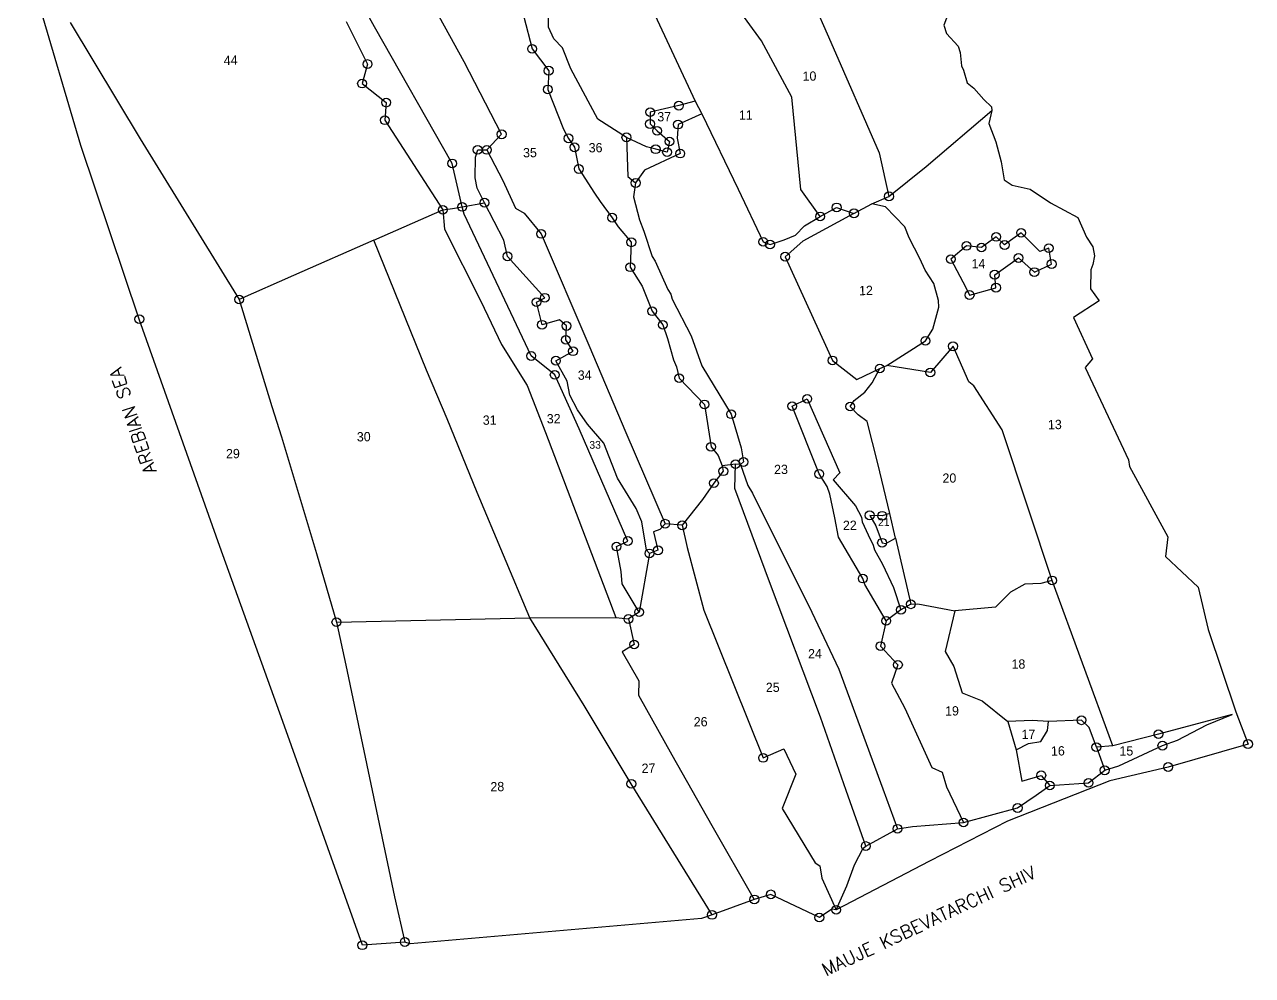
# Model space of a CAD drawing. Header units: metres. Extents: x 263176 to 264782, y 2151382 to 2153990.
# Drawn here: x 263562 to 264782, y 2151382 to 2152326 of the extents above; entities that cross this region are included whole.
import ezdxf

# ---------------------------------------------------------------- set-up
doc = ezdxf.new("R2010")
doc.units = ezdxf.units.M
for name, color, linetype in [('POLY_PARCEL', 6, 'Continuous'), ('SYM_STONE', 1, 'Continuous'), ('TEXT_MAPOUT', 7, 'Continuous'), ('TEXT_PARCEL', 7, 'Continuous'), ('V_BOUND_LINE', 7, 'Continuous')]:
    doc.layers.add(name, color=color, linetype=linetype)
doc.styles.get("Standard").update_dxf_attribs({"font": 'simplex.shx'})
doc.styles.add('TEXT_MAP', font='', dxfattribs={"height": 1.8})
doc.styles.get('TEXT_MAP').set_extended_font_data('Kruti Dev 050')

msp = doc.modelspace()

# ---------------------------------------------------------------- linework, layer by layer
at = {"layer": 'POLY_PARCEL'}
for p, q in [((264317.8, 2152411.5), (264362.9, 2152308.2)), ((263909.6, 2152323.7), (263868.9, 2152397.1)), ((264294.1, 2152309.5), (264258.1, 2152359.7)), ((263998.9, 2152288.8), (263964.9, 2152350.5)), ((264058.1, 2152333.6), (264066.2, 2152301.7)), ((264082.6, 2152323.2), (264082.6, 2152333.5)), ((264185.9, 2152340.3), (264228.3, 2152249.8)), ((263607.3, 2152328), (263676.9, 2152212.4)), ((263881.5, 2152328.8), (263902.8, 2152286.6)), ((263986.8, 2152187.9), (263909.6, 2152323.7)), ((264087.8, 2152311.6), (264082.6, 2152323.2)), ((264096.4, 2152302.7), (264087.8, 2152311.6)), ((264324.4, 2152253.6), (264294.1, 2152309.5)), ((264362.9, 2152308.2), (264411.1, 2152198.4)), ((264066.2, 2152301.7), (264082.7, 2152280)), ((264104.8, 2152282), (264096.4, 2152302.7)), ((264096.4, 2152302.7), (264096.4, 2152302.7)), ((263902.8, 2152286.6), (263897.3, 2152267.2)), ((264036, 2152216.8), (263998.9, 2152288.8)), ((264131.6, 2152231.7), (264104.8, 2152282)), ((264082.7, 2152280), (264081.9, 2152261.4)), ((263897.3, 2152267.2), (263921.3, 2152248.3)), ((264081.9, 2152261.4), (264097.3, 2152221.9)), ((263921.3, 2152248.3), (263919.9, 2152230.8)), ((264212.1, 2152245.3), (264183.5, 2152238.8)), ((264228.3, 2152249.8), (264212.1, 2152245.3)), ((264212.1, 2152245.3), (264212.1, 2152245.3)), ((264212.1, 2152245.3), (264212.1, 2152245.3)), ((264212.1, 2152245.3), (264212.1, 2152245.3)), ((264228.3, 2152249.8), (264234.7, 2152237.2)), ((264333.3, 2152162), (264324.4, 2152253.6)), ((264183.5, 2152238.8), (264183.4, 2152227.1)), ((264183.5, 2152238.8), (264183.5, 2152238.8)), ((264234.7, 2152237.2), (264211.2, 2152226.5)), ((264234.7, 2152237.2), (264270.8, 2152162.5)), ((264234.7, 2152237.2), (264234.7, 2152237.2)), ((264457.7, 2152184.7), (264523, 2152240.4)), ((263919.9, 2152230.8), (263977.6, 2152141.8)), ((264097.3, 2152221.9), (264102.4, 2152212.8)), ((264159.9, 2152213.8), (264131.6, 2152231.7)), ((264131.6, 2152231.7), (264131.6, 2152231.7)), ((264183.4, 2152227.1), (264190.4, 2152220.3)), ((264190.4, 2152220.3), (264202.8, 2152209.7)), ((264211.2, 2152226.5), (264210.2, 2152212.9)), ((263676.9, 2152212.4), (263775.2, 2152052.8)), ((264021.2, 2152201.3), (264036, 2152216.8)), ((264102.4, 2152212.8), (264108.4, 2152203.9)), ((264159.9, 2152213.8), (264159.9, 2152213.8)), ((264159.9, 2152213.8), (264159.9, 2152213.8)), ((264159.9, 2152213.8), (264161.5, 2152174.8)), ((264179.8, 2152204.3), (264159.9, 2152213.8)), ((264202.8, 2152209.7), (264200.3, 2152199.1)), ((264210.2, 2152212.9), (264213.4, 2152197.7)), ((264010, 2152194.2), (264012.2, 2152201.4)), ((264012.2, 2152201.4), (264021.2, 2152201.3)), ((264021.2, 2152201.3), (264037, 2152171.1)), ((264108.4, 2152203.9), (264112.6, 2152182.4)), ((264213.4, 2152197.7), (264177.9, 2152181.2)), ((264189, 2152202), (264179.8, 2152204.3)), ((264200.3, 2152199.1), (264189, 2152202)), ((264213.4, 2152197.7), (264213.4, 2152197.7)), ((264213.4, 2152197.7), (264213.4, 2152197.7)), ((264411.1, 2152198.4), (264411.1, 2152198.4)), ((264411.1, 2152198.4), (264411.1, 2152198.4)), ((264411.1, 2152198.4), (264420.8, 2152155.2)), ((263996.7, 2152144.7), (263986.8, 2152187.9)), ((264009.6, 2152173.7), (264010, 2152194.2)), ((264420.8, 2152155.2), (264457.7, 2152184.7)), ((264011.6, 2152163.2), (264009.6, 2152173.7)), ((264112.6, 2152182.4), (264128.1, 2152158.5)), ((264161.5, 2152174.8), (264169.1, 2152168.5)), ((264177.9, 2152181.2), (264169.1, 2152168.5)), ((264018.9, 2152148.9), (264011.6, 2152163.2)), ((264037, 2152171.1), (264049.9, 2152143.6)), ((264169.1, 2152168.5), (264167.1, 2152154.7)), ((264270.8, 2152162.5), (264295.9, 2152110)), ((264352.4, 2152135.3), (264333.3, 2152162)), ((263996.7, 2152144.7), (264018.9, 2152148.9)), ((264018.9, 2152148.9), (264018.9, 2152148.9)), ((264038, 2152111.8), (264018.9, 2152148.9)), ((264018.9, 2152148.9), (264018.9, 2152148.9)), ((264128.1, 2152158.5), (264133.7, 2152150.1)), ((264133.7, 2152150.1), (264145.8, 2152134)), ((264167.1, 2152154.7), (264172.8, 2152132)), ((264386, 2152138.3), (264403.6, 2152147.9)), ((264403.6, 2152147.9), (264420.8, 2152155.2)), ((264417.4, 2152144.9), (264403.6, 2152147.9)), ((264420.8, 2152155.2), (264420.8, 2152155.2)), ((263909.1, 2152111.6), (263977.6, 2152141.8)), ((263977.6, 2152141.8), (263987.1, 2152143.2)), ((263977.6, 2152141.8), (263979.1, 2152122.6)), ((263987.1, 2152143.2), (263996.7, 2152144.7)), ((263998.6, 2152137.4), (263996.7, 2152144.7)), ((264065.4, 2151996.7), (263998.6, 2152137.4)), ((264049.9, 2152143.6), (264058.3, 2152138.4)), ((264058.3, 2152138.4), (264075.3, 2152117.9)), ((264381.4, 2152136), (264335.3, 2152110.8)), ((264336.7, 2152125.8), (264352.4, 2152135.3)), ((264352.4, 2152135.3), (264368.8, 2152144.2)), ((264368.8, 2152144.2), (264386, 2152138.3)), ((264386, 2152138.3), (264381.4, 2152136)), ((264436.4, 2152124.9), (264417.4, 2152144.9)), ((263979.1, 2152122.6), (264015.3, 2152051)), ((264145.8, 2152134), (264151.8, 2152124.8)), ((264151.8, 2152124.8), (264164.8, 2152109.6)), ((264172.8, 2152132), (264177.2, 2152120.6)), ((264327.9, 2152116.6), (264336.7, 2152125.8)), ((264440.7, 2152114), (264436.4, 2152124.9)), ((263909.1, 2152111.6), (263829.3, 2152076.7)), ((263961.2, 2151982.6), (263909.1, 2152111.6)), ((264041.8, 2152095.6), (264038, 2152111.8)), ((264075.3, 2152117.9), (264122.6, 2152007.4)), ((264177.2, 2152120.6), (264185.6, 2152095.5)), ((264302.6, 2152107.4), (264316.7, 2152111.9)), ((264316.7, 2152111.9), (264327.9, 2152116.6)), ((264335.3, 2152110.8), (264317.6, 2152095.3)), ((264451.4, 2152093.5), (264440.7, 2152114)), ((264527.3, 2152114.9), (264512.7, 2152104.4)), ((264535.7, 2152106.9), (264527.3, 2152114.9)), ((264552, 2152119), (264535.7, 2152106.9)), ((264570.5, 2152100.6), (264552, 2152119)), ((264164.8, 2152109.6), (264163.8, 2152084.8)), ((264295.9, 2152110), (264302.6, 2152107.4)), ((264497.8, 2152106), (264482.2, 2152092.8)), ((264512.7, 2152104.4), (264497.8, 2152106)), ((264579.5, 2152103.7), (264570.5, 2152100.6)), ((264582.4, 2152088), (264579.5, 2152103.7)), ((264078.8, 2152054.5), (264041.8, 2152095.6)), ((264185.6, 2152095.5), (264188.5, 2152091)), ((264188.5, 2152091), (264201, 2152062.7)), ((264317.6, 2152095.3), (264364.7, 2151992.3)), ((264456.7, 2152081.8), (264451.4, 2152093.5)), ((264482.2, 2152092.8), (264482.2, 2152092.8)), ((264482.2, 2152092.8), (264482.2, 2152092.8)), ((264482.2, 2152092.8), (264497.3, 2152064.7)), ((264525.8, 2152077.4), (264549.5, 2152094)), ((264549.5, 2152094), (264565.2, 2152080)), ((264565.2, 2152080), (264582.4, 2152088)), ((263829.3, 2152076.7), (263775.2, 2152052.8)), ((264163.8, 2152084.8), (264175.7, 2152065.9)), ((264465.2, 2152068.7), (264456.7, 2152081.8)), ((264527.1, 2152064.5), (264525.8, 2152077.4)), ((264175.7, 2152065.9), (264185.5, 2152041.1)), ((264201, 2152062.7), (264204.1, 2152058)), ((264469.9, 2152051.8), (264465.2, 2152068.7)), ((264497.3, 2152064.7), (264500.9, 2152057.2)), ((264500.9, 2152057.2), (264527.1, 2152064.5)), ((263775.2, 2152052.8), (263775.2, 2152052.8)), ((263775.2, 2152052.8), (263775.2, 2152052.8)), ((263775.2, 2152052.8), (263807.6, 2151946.6)), ((264015.3, 2152051), (264036, 2152008.2)), ((264070.6, 2152050.1), (264078.8, 2152054.5)), ((264076.1, 2152027.7), (264070.6, 2152050.1)), ((264204.1, 2152058), (264205.4, 2152053)), ((264205.4, 2152053), (264224.4, 2152016.8)), ((264470.2, 2152045.3), (264469.9, 2152051.8)), ((264185.5, 2152041.1), (264196.1, 2152027.6)), ((264464.2, 2152023.4), (264470.2, 2152045.3)), ((264093.6, 2152032.6), (264076.1, 2152027.7)), ((264100.4, 2152026.5), (264093.6, 2152032.6)), ((264099.8, 2152012.7), (264100.4, 2152026.5)), ((264196.1, 2152027.6), (264200.6, 2152014.2)), ((264200.6, 2152014.2), (264206.6, 2151992.8)), ((264224.4, 2152016.8), (264234.8, 2151987)), ((264457, 2152011.7), (264464.2, 2152023.4)), ((264036, 2152008.2), (264061.3, 2151967.5)), ((264089.9, 2151992), (264106.9, 2152001.4)), ((264106.9, 2152001.4), (264099.8, 2152012.7)), ((264122.6, 2152007.4), (264159.3, 2151920.7)), ((264418.6, 2151987.1), (264457, 2152011.7)), ((264484.4, 2152006.3), (264461.9, 2151980.3)), ((264500.2, 2151971.1), (264484.4, 2152006.3)), ((264088.7, 2151977.9), (264065.4, 2151996.7)), ((264101, 2151971.6), (264089.9, 2151992)), ((264206.6, 2151992.8), (264209.6, 2151986)), ((264364.7, 2151992.3), (264388.9, 2151973.2)), ((263981.9, 2151934.3), (263961.2, 2151982.6)), ((264102.3, 2151947.9), (264088.7, 2151977.9)), ((264209.6, 2151986), (264212.4, 2151974.7)), ((264234.8, 2151987), (264263.9, 2151938.8)), ((264388.9, 2151973.2), (264411.6, 2151984.2)), ((264404.2, 2151969.9), (264411.6, 2151984.2)), ((264411.6, 2151984.2), (264418.6, 2151987.1)), ((264461.9, 2151980.3), (264418.6, 2151987.1)), ((264061.3, 2151967.5), (264079.4, 2151920.6)), ((264103.7, 2151957.7), (264101, 2151971.6)), ((264212.4, 2151974.7), (264237.4, 2151948.6)), ((264396.9, 2151960.9), (264404.2, 2151969.9)), ((264505.2, 2151966.9), (264500.2, 2151971.1)), ((264533.3, 2151923.5), (264505.2, 2151966.9)), ((264111.4, 2151943.3), (264103.7, 2151957.7)), ((264324.6, 2151946.8), (264339.6, 2151954.1)), ((264339.6, 2151954.1), (264372, 2151880.6)), ((264382.2, 2151946.5), (264386.2, 2151952.6)), ((264386.2, 2151952.6), (264396.9, 2151960.9)), ((263807.6, 2151946.6), (263817.3, 2151916.4)), ((264113.1, 2151924.2), (264102.3, 2151947.9)), ((264121.3, 2151929), (264111.4, 2151943.3)), ((264237.4, 2151948.6), (264237.4, 2151948.6)), ((264237.4, 2151948.6), (264237.4, 2151948.6)), ((264237.4, 2151948.6), (264244, 2151906.4)), ((264351.5, 2151879.5), (264324.6, 2151946.8)), ((264390.1, 2151938.2), (264382.2, 2151946.5)), ((264011.7, 2151861.1), (263981.9, 2151934.3)), ((264137.6, 2151910), (264121.3, 2151929)), ((264263.9, 2151938.8), (264274.1, 2151905.5)), ((264399, 2151931.7), (264390.1, 2151938.2)), ((264409.7, 2151889.8), (264399, 2151931.7)), ((263817.3, 2151916.4), (263852.1, 2151800.4)), ((264079.4, 2151920.6), (264149.5, 2151737)), ((264161.3, 2151812.9), (264113.1, 2151924.2)), ((264159.3, 2151920.7), (264198.5, 2151830.1)), ((264559.2, 2151845.4), (264533.3, 2151923.5)), ((264151.1, 2151875.2), (264137.6, 2151910)), ((264244, 2151906.4), (264251.2, 2151897.7)), ((264274.1, 2151905.5), (264276.2, 2151891.4)), ((264251.2, 2151897.7), (264255.2, 2151887.5)), ((264276.2, 2151891.4), (264273.2, 2151888.9)), ((264256.2, 2151882.2), (264246.9, 2151870.4)), ((264268.3, 2151889.2), (264255.2, 2151887.5)), ((264255.2, 2151887.5), (264256.2, 2151882.2)), ((264267.6, 2151865.1), (264268.3, 2151889.2)), ((264273.2, 2151888.9), (264268.3, 2151889.2)), ((264273.2, 2151888.9), (264280.6, 2151868)), ((264359.5, 2151867.1), (264351.5, 2151879.5)), ((264372, 2151880.6), (264365.5, 2151873.6)), ((264421.6, 2151840.3), (264409.7, 2151889.8)), ((264169.7, 2151845.3), (264151.1, 2151875.2)), ((264246.9, 2151870.4), (264235.6, 2151854.1)), ((264280.6, 2151868), (264285.2, 2151860.6)), ((264362.1, 2151859.3), (264359.5, 2151867.1)), ((264365.5, 2151873.6), (264387.5, 2151847.9)), ((264063.9, 2151736.5), (264011.7, 2151861.1)), ((264302.2, 2151772.4), (264267.6, 2151865.1)), ((264285.2, 2151860.6), (264344, 2151742.2)), ((264366.9, 2151836.1), (264362.1, 2151859.3)), ((264175.1, 2151831.9), (264169.7, 2151845.3)), ((264235.6, 2151854.1), (264215.3, 2151828.5)), ((264387.5, 2151847.9), (264393.5, 2151836.5)), ((264582.9, 2151773.8), (264559.2, 2151845.4)), ((264179.9, 2151803.8), (264175.1, 2151831.9)), ((264198.5, 2151830.1), (264193.2, 2151824.5)), ((264215.3, 2151828.5), (264198.5, 2151830.1)), ((264198.5, 2151830.1), (264198.5, 2151830.1)), ((264370.8, 2151816.9), (264366.9, 2151836.1)), ((264393.5, 2151836.5), (264394.2, 2151831.9)), ((264394.2, 2151831.9), (264400, 2151819.1)), ((264414.1, 2151838), (264401.6, 2151838.4)), ((264401.6, 2151838.4), (264407.8, 2151827.9)), ((264421.6, 2151840.3), (264414.1, 2151838)), ((264427.2, 2151815.7), (264421.6, 2151840.3)), ((264193.2, 2151824.5), (264186.7, 2151822.2)), ((264186.7, 2151822.2), (264186.7, 2151822.2)), ((264186.7, 2151822.2), (264191.3, 2151803.7)), ((264215.3, 2151828.5), (264220.3, 2151806.4)), ((264400, 2151819.1), (264405, 2151808.9)), ((264407.8, 2151827.9), (264413.9, 2151811.2)), ((264150.1, 2151807.4), (264161.3, 2151812.9)), ((264154.7, 2151782.6), (264150.1, 2151807.4)), ((264220.3, 2151806.4), (264236.8, 2151744.3)), ((264394.7, 2151775.6), (264370.8, 2151816.9)), ((264405, 2151808.9), (264406.3, 2151804.3)), ((264413.9, 2151811.2), (264417.6, 2151810.5)), ((264417.6, 2151810.5), (264427.2, 2151815.7)), ((264427.2, 2151815.7), (264442.5, 2151750.1)), ((263852.1, 2151800.4), (263871.8, 2151732.3)), ((264182.8, 2151800.6), (264172.5, 2151742.3)), ((264182.8, 2151800.6), (264179.9, 2151803.8)), ((264191.3, 2151803.7), (264182.8, 2151800.6)), ((264182.8, 2151800.6), (264182.8, 2151800.6)), ((264191.3, 2151803.7), (264191.3, 2151803.7)), ((264406.3, 2151804.3), (264414.3, 2151790)), ((264155.7, 2151770.4), (264154.7, 2151782.6)), ((264414.3, 2151790), (264425.2, 2151766.7)), ((264172.5, 2151742.3), (264155.7, 2151770.4)), ((264155.7, 2151770.4), (264155.7, 2151770.4)), ((264352.7, 2151638.1), (264302.2, 2151772.4)), ((264396.7, 2151769.7), (264394.7, 2151775.6)), ((264418.1, 2151733.7), (264396.7, 2151769.7)), ((264555.8, 2151770), (264541.4, 2151762)), ((264571.7, 2151770.6), (264555.8, 2151770)), ((264582.9, 2151773.8), (264571.7, 2151770.6)), ((264582.9, 2151773.8), (264582.9, 2151773.8)), ((264643.3, 2151609.6), (264582.9, 2151773.8)), ((264582.9, 2151773.8), (264582.9, 2151773.8)), ((264582.9, 2151773.8), (264582.9, 2151773.8)), ((264582.9, 2151773.8), (264582.9, 2151773.8)), ((264425.2, 2151766.7), (264432.7, 2151744.6)), ((264541.4, 2151762), (264526.6, 2151747.1)), ((264432.7, 2151744.6), (264418.1, 2151733.7)), ((264442.5, 2151750.1), (264432.7, 2151744.6)), ((264442.5, 2151750.1), (264449.6, 2151750.7)), ((264449.6, 2151750.7), (264486.1, 2151743.5)), ((264526.6, 2151747.1), (264486.1, 2151743.5)), ((264526.6, 2151747.1), (264526.6, 2151747.1)), ((263871.8, 2151732.3), (264063.9, 2151736.5)), ((263871.8, 2151732.3), (263881.2, 2151689.5)), ((264063.9, 2151736.5), (264149.5, 2151737)), ((264118, 2151649.5), (264063.9, 2151736.5)), ((264149.5, 2151737), (264149.5, 2151737)), ((264149.5, 2151737), (264161.9, 2151735.5)), ((264172.5, 2151742.3), (264161.9, 2151735.5)), ((264161.9, 2151735.5), (264161.9, 2151735.5)), ((264161.9, 2151735.5), (264167.6, 2151710.1)), ((264172.5, 2151742.3), (264172.5, 2151742.3)), ((264172.5, 2151742.3), (264172.5, 2151742.3)), ((264236.8, 2151744.3), (264295.7, 2151597.5)), ((264344, 2151742.2), (264371.1, 2151685.5)), ((264418.1, 2151733.7), (264412.4, 2151708.6)), ((264486.1, 2151743.5), (264476.5, 2151703.2)), ((264486.1, 2151743.5), (264486.1, 2151743.5)), ((264486.1, 2151743.5), (264486.1, 2151743.5)), ((264167.6, 2151710.1), (264155.6, 2151703)), ((264412.4, 2151708.6), (264429.7, 2151690)), ((264155.6, 2151703), (264172.3, 2151674.1)), ((264476.5, 2151703.2), (264485.2, 2151688.2)), ((263881.2, 2151689.5), (263929.5, 2151459.7)), ((264371.1, 2151685.5), (264414.7, 2151566.8)), ((264429.7, 2151690), (264423.3, 2151671.7)), ((264485.2, 2151688.2), (264493.6, 2151662.1)), ((264172.3, 2151674.1), (264172, 2151659.8)), ((264423.3, 2151671.7), (264436.6, 2151646.9)), ((264172, 2151659.8), (264204.9, 2151600.5)), ((264493.6, 2151662.1), (264513.2, 2151654.3)), ((264164.8, 2151571.8), (264118, 2151649.5)), ((264436.6, 2151646.9), (264463.4, 2151587.9)), ((264513.2, 2151654.3), (264538.9, 2151633.6)), ((264378.4, 2151565.3), (264352.7, 2151638.1)), ((264563.1, 2151634.8), (264538.9, 2151633.6)), ((264579.2, 2151633.8), (264563.1, 2151634.8)), ((264612.1, 2151634.9), (264579.2, 2151633.8)), ((264619.6, 2151627.6), (264612.1, 2151634.9)), ((264761.7, 2151640.5), (264688.6, 2151621.1)), ((264736.6, 2151630.3), (264761.7, 2151640.5)), ((264761.7, 2151640.5), (264761.7, 2151640.5)), ((264538.9, 2151633.6), (264538.9, 2151633.6)), ((264538.9, 2151633.6), (264547.1, 2151605.4)), ((264571.5, 2151613.9), (264578.3, 2151624.6)), ((264578.3, 2151624.6), (264579.2, 2151633.8)), ((264626.8, 2151608.2), (264619.6, 2151627.6)), ((264707.5, 2151615.3), (264736.6, 2151630.3)), ((264547.1, 2151605.4), (264559.4, 2151611.8)), ((264559.4, 2151611.8), (264571.5, 2151613.9)), ((264688.6, 2151621.1), (264643.3, 2151609.6)), ((264692.4, 2151609.7), (264707.5, 2151615.3)), ((264204.9, 2151600.5), (264244.8, 2151530.5)), ((264295.7, 2151597.5), (264316.3, 2151606.5)), ((264316.3, 2151606.5), (264316.3, 2151606.5)), ((264316.3, 2151606.5), (264316.3, 2151606.5)), ((264316.3, 2151606.5), (264328.1, 2151581.5)), ((264547.1, 2151605.4), (264552.8, 2151574.4)), ((264643.3, 2151609.6), (264626.8, 2151608.2)), ((264626.8, 2151608.2), (264635.1, 2151585.2)), ((264649, 2151589.6), (264692.4, 2151609.7)), ((264463.4, 2151587.9), (264473.6, 2151583.3)), ((264635.1, 2151585.2), (264649, 2151589.6)), ((264328.1, 2151581.5), (264314.8, 2151547.4)), ((264473.6, 2151583.3), (264473.6, 2151583.3)), ((264473.6, 2151583.3), (264477.9, 2151568.8)), ((264552.8, 2151574.4), (264572.1, 2151580.2)), ((264572.1, 2151580.2), (264580.6, 2151570.1)), ((264619.1, 2151572.8), (264635.1, 2151585.2)), ((264245, 2151441.6), (264164.8, 2151571.8)), ((264397.7, 2151510), (264378.4, 2151565.3)), ((264414.7, 2151566.8), (264429.3, 2151527.2)), ((264477.9, 2151568.8), (264494.8, 2151533.4)), ((264566.9, 2151560.4), (264580.6, 2151570.1)), ((264580.6, 2151570.1), (264619.1, 2151572.8)), ((264548.6, 2151547.8), (264566.9, 2151560.4)), ((264314.8, 2151547.4), (264347.6, 2151493.3)), ((264494.8, 2151533.4), (264548.6, 2151547.8)), ((264244.8, 2151530.5), (264287, 2151457)), ((264397.7, 2151510), (264429.3, 2151527.2)), ((264429.3, 2151527.2), (264444.1, 2151529.4)), ((264444.1, 2151529.4), (264494.8, 2151533.4)), ((264494.8, 2151533.4), (264494.8, 2151533.4)), ((264494.8, 2151533.4), (264494.8, 2151533.4)), ((264386.5, 2151491.5), (264395.3, 2151508)), ((264395.3, 2151508), (264397.7, 2151510)), ((264397.7, 2151510), (264397.7, 2151510)), ((264347.6, 2151493.3), (264352.1, 2151490.3)), ((264352.1, 2151490.3), (264354, 2151478.1)), ((264378.9, 2151470.6), (264386.5, 2151491.5)), ((264354, 2151478.1), (264354, 2151478.1)), ((264354, 2151478.1), (264368.3, 2151446.7)), ((264368.3, 2151446.7), (264378.9, 2151470.6)), ((263929.5, 2151459.7), (263939.7, 2151414.7)), ((264287, 2151457), (264287, 2151457)), ((264287, 2151457), (264287, 2151457)), ((264245, 2151441.6), (264245, 2151441.6))]:
    msp.add_line(p, q, dxfattribs=at)
at = {"layer": 'SYM_STONE'}
for centre in [(264066.2, 2152301.7), (263902.8, 2152286.6), (264082.7, 2152280), (263897.3, 2152267.2), (264081.9, 2152261.4), (263921.3, 2152248.3), (264212.1, 2152245.3), (263919.9, 2152230.8), (264183.5, 2152238.8), (264036, 2152216.8), (264183.4, 2152227.1), (264190.4, 2152220.3), (264211.2, 2152226.5), (264102.4, 2152212.8), (264108.4, 2152203.9), (264159.9, 2152213.8), (264202.8, 2152209.7), (264012.2, 2152201.4), (264021.2, 2152201.3), (264189, 2152202), (264200.3, 2152199.1), (264213.4, 2152197.7), (263986.8, 2152187.9), (264112.6, 2152182.4), (264169.1, 2152168.5), (264420.8, 2152155.2), (263996.7, 2152144.7), (264018.9, 2152148.9), (264368.8, 2152144.2), (263977.6, 2152141.8), (264145.8, 2152134), (264352.4, 2152135.3), (264386, 2152138.3), (264552, 2152119), (264075.3, 2152117.9), (264164.8, 2152109.6), (264295.9, 2152110), (264302.6, 2152107.4), (264497.8, 2152106), (264527.3, 2152114.9), (264535.7, 2152106.9), (264041.8, 2152095.6), (264317.6, 2152095.3), (264512.7, 2152104.4), (264549.5, 2152094), (264579.5, 2152103.7), (264163.8, 2152084.8), (264482.2, 2152092.8), (264582.4, 2152088), (264525.8, 2152077.4), (264565.2, 2152080), (264500.9, 2152057.2), (264527.1, 2152064.5), (263775.2, 2152052.8), (264070.6, 2152050.1), (264078.8, 2152054.5), (263676, 2152033.3), (264185.5, 2152041.1), (264076.1, 2152027.7), (264100.4, 2152026.5), (264196.1, 2152027.6), (264099.8, 2152012.7), (264457, 2152011.7), (264065.4, 2151996.7), (264106.9, 2152001.4), (264484.4, 2152006.3), (264089.9, 2151992), (264364.7, 2151992.3), (264411.6, 2151984.2), (264088.7, 2151977.9), (264212.4, 2151974.7), (264461.9, 2151980.3), (264237.4, 2151948.6), (264339.6, 2151954.1), (264263.9, 2151938.8), (264324.6, 2151946.8), (264382.2, 2151946.5), (264244, 2151906.4), (264268.3, 2151889.2), (264276.2, 2151891.4), (264256.2, 2151882.2), (264351.5, 2151879.5), (264246.9, 2151870.4), (264401.6, 2151838.4), (264414.1, 2151838), (264198.5, 2151830.1), (264215.3, 2151828.5), (264150.1, 2151807.4), (264161.3, 2151812.9), (264191.3, 2151803.7), (264413.9, 2151811.2), (264182.8, 2151800.6), (264394.7, 2151775.6), (264582.9, 2151773.8), (264172.5, 2151742.3), (264432.7, 2151744.6), (264442.5, 2151750.1), (263871.8, 2151732.3), (264161.9, 2151735.5), (264418.1, 2151733.7), (264167.6, 2151710.1), (264412.4, 2151708.6), (264429.7, 2151690), (264612.1, 2151634.9), (264688.6, 2151621.1), (264626.8, 2151608.2), (264692.4, 2151609.7), (264777.5, 2151611.3), (264295.7, 2151597.5), (264635.1, 2151585.2), (264698.1, 2151588.5), (264164.8, 2151571.8), (264572.1, 2151580.2), (264580.6, 2151570.1), (264619.1, 2151572.8), (264548.6, 2151547.8), (264494.8, 2151533.4), (264429.3, 2151527.2), (264397.7, 2151510), (264303.4, 2151462), (264287, 2151457), (264245, 2151441.6), (264351.6, 2151439), (264368.3, 2151446.7), (263897.6, 2151411.5), (263939.7, 2151414.7)]:
    msp.add_circle(centre, 4.36, dxfattribs=at)
at = {"layer": 'V_BOUND_LINE'}
for p, q in [((263618, 2152205.6), (263562, 2152395.8)), ((264484.3, 2152348.7), (264475.3, 2152325.2)), ((264475.3, 2152325.2), (264477.9, 2152316.8)), ((264477.9, 2152316.8), (264489.6, 2152304.2)), ((264489.6, 2152304.2), (264491.6, 2152298.2)), ((264491.6, 2152298.2), (264492.9, 2152284.8)), ((264492.9, 2152284.8), (264494.8, 2152280.6)), ((264494.8, 2152280.6), (264498.6, 2152267.9)), ((264498.6, 2152267.9), (264505, 2152262.5)), ((264505, 2152262.5), (264514.9, 2152251.3)), ((264514.9, 2152251.3), (264522.6, 2152244.2)), ((264523, 2152240.4), (264520, 2152227.7)), ((264522.6, 2152244.2), (264523, 2152240.4)), ((264520, 2152227.7), (264527.1, 2152209.4)), ((264527.1, 2152209.4), (264532.1, 2152189.5)), ((263676, 2152033.3), (263618, 2152205.6)), ((264532.1, 2152189.5), (264535.2, 2152171.5)), ((264535.2, 2152171.5), (264543.2, 2152166.4)), ((264543.2, 2152166.4), (264561, 2152162.2)), ((264561, 2152162.2), (264581.3, 2152148.7)), ((264581.3, 2152148.7), (264608.3, 2152134.2)), ((264608.3, 2152134.2), (264617, 2152114.8)), ((264617, 2152114.8), (264623.2, 2152105.2)), ((264623.2, 2152105.2), (264624.9, 2152096.1)), ((264623.3, 2152087.5), (264621.4, 2152082.2)), ((264624.9, 2152096.1), (264623.3, 2152087.5)), ((264621.4, 2152082.2), (264621, 2152063.3)), ((264621, 2152063.3), (264629.5, 2152051.4)), ((264629.5, 2152051.4), (264604, 2152034.9)), ((263756.1, 2151807.6), (263676, 2152033.3)), ((264604, 2152034.9), (264623.1, 2151993.8)), ((264623.1, 2151993.8), (264615.8, 2151985.3)), ((264615.8, 2151985.3), (264658.8, 2151893.4)), ((264658.8, 2151893.4), (264659.9, 2151886.8)), ((264659.9, 2151886.8), (264697.8, 2151817)), ((263818.5, 2151633.8), (263756.1, 2151807.6)), ((264697.8, 2151817), (264695.4, 2151797.5)), ((264695.4, 2151797.5), (264728, 2151767.2)), ((264728, 2151767.2), (264737.8, 2151725.2)), ((264737.8, 2151725.2), (264765.5, 2151643.3)), ((264765.5, 2151643.3), (264777.5, 2151611.3)), ((263897.6, 2151411.5), (263818.5, 2151633.8)), ((264777.5, 2151611.3), (264698.1, 2151588.5)), ((264698.1, 2151588.5), (264640.1, 2151574.8)), ((264640.1, 2151574.8), (264538.5, 2151534.6)), ((264538.5, 2151534.6), (264461.2, 2151495)), ((264461.2, 2151495), (264368.3, 2151446.7)), ((264287, 2151457), (264245, 2151441.6)), ((264303.4, 2151462), (264287, 2151457)), ((264351.6, 2151439), (264303.4, 2151462)), ((264245, 2151441.6), (264234.6, 2151438.1)), ((264364.1, 2151447.2), (264351.6, 2151439)), ((264368.3, 2151446.7), (264364.1, 2151447.2)), ((264234.6, 2151438.1), (263945.1, 2151412.8)), ((263939.7, 2151414.7), (263897.6, 2151411.5)), ((263945.1, 2151412.8), (263939.7, 2151414.7))]:
    msp.add_line(p, q, dxfattribs=at)

# ---------------------------------------------------------------- texts
at = {"layer": 'TEXT_MAPOUT'}
for s, rotation, p in [('AREBIAN SEA', 108.6579, (263693.1, 2151882.5)), ('MAUJE KSBEVATARCHI SHIV', 25.1389, (264358, 2151380.6))]:
    msp.add_text(s, height=12.817, rotation=rotation, dxfattribs=at).set_placement(p)
at = {"layer": 'TEXT_PARCEL', "style": 'TEXT_MAP'}
for s, height, p in [('44', 9.23, (263760, 2152285.7)), ('10', 9.23, (264335, 2152269.9)), ('37', 9.23, (264190.7, 2152229.6)), ('11', 9.23, (264271.7, 2152231.2)), ('36', 9.23, (264122.5, 2152198.8)), ('35', 9.23, (264057.3, 2152193.9)), ('14', 9.23, (264502.9, 2152083.6)), ('12', 9.23, (264391.1, 2152057)), ('34', 9.23, (264111.7, 2151973)), ('31', 9.23, (264017.3, 2151928.3)), ('32', 9.23, (264080.9, 2151929.7)), ('13', 9.23, (264578.8, 2151923.9)), ('30', 9.23, (263892.2, 2151911.8)), ('29', 9.23, (263762.2, 2151895)), ('33', 7.69, (264123.2, 2151904.5)), ('23', 9.23, (264306.7, 2151879.3)), ('20', 9.23, (264474, 2151870.7)), ('22', 9.23, (264375.1, 2151823.8)), ('21', 7.69, (264409.9, 2151827.7)), ('24', 9.23, (264340.5, 2151696.3)), ('18', 9.23, (264542.6, 2151686)), ('25', 9.23, (264298.5, 2151662.9)), ('19', 9.23, (264476.6, 2151639.5)), ('26', 9.23, (264226.9, 2151628.7)), ('17', 9.23, (264552.6, 2151616.3)), ('16', 9.23, (264581.8, 2151599.8)), ('15', 9.23, (264649.8, 2151599.7)), ('27', 9.23, (264175.1, 2151582.6)), ('28', 9.23, (264024.9, 2151564.3))]:
    msp.add_text(s, height=height, rotation=0.8977, dxfattribs=at).set_placement(p)

doc.saveas('drawing.dxf')
